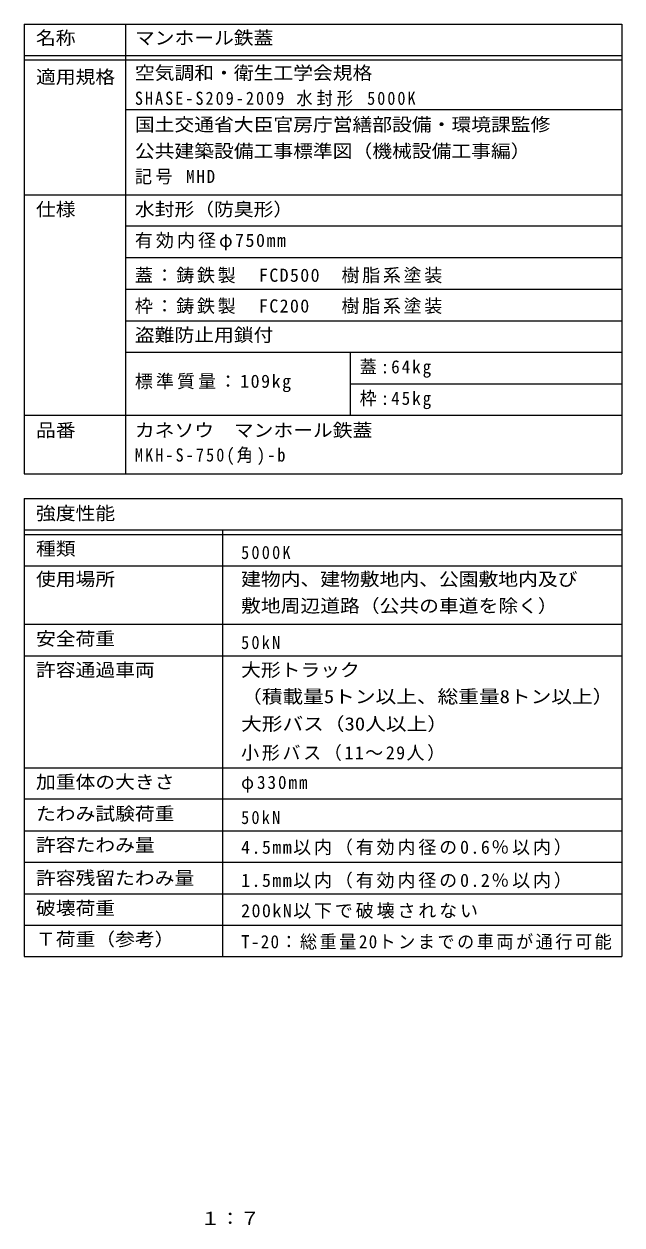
# Model space of a CAD drawing. Units: millimetres on the paper, enlarged 7 times. Extents: x -1027 to 1330, y -947 to 943.
# Drawn here: x 399 to 1330, y -927 to 943 of the extents above; entities that cross this region are included whole.
import ezdxf
from ezdxf.enums import TextEntityAlignment as Align

# ---------------------------------------------------------------- set-up
doc = ezdxf.new("R2010")
doc.units = ezdxf.units.MM
doc.header["$LTSCALE"] = 7
doc.layers.add('F-5_F-5ﾚｲﾔ', color=2, linetype='Continuous')
doc.layers.add('F-F_F-Fﾚｲﾔ', color=3, linetype='Continuous', lineweight=9)
doc.styles.add('ＭＳ ゴシック', font='')
doc.styles.get('ＭＳ ゴシック').set_extended_font_data('MS Gothic')

msp = doc.modelspace()

# ---------------------------------------------------------------- linework, layer by layer
at = {"layer": 'F-F_F-Fﾚｲﾔ', "color": 7}
for p, q in [((398.665, 942.985), (1329.692, 942.985)), ((398.665, 942.985), (398.665, 242.647)), ((556.481, 942.985), (556.481, 242.647)), ((1329.692, 942.985), (1329.692, 242.647)), ((398.665, 893.985), (1329.692, 893.985)), ((398.665, 886.985), (1329.692, 886.985)), ((556.481, 809.984), (1329.692, 809.984)), ((398.665, 676.984), (1329.692, 676.984)), ((1329.692, 627.984), (556.481, 627.984)), ((1329.692, 578.984), (556.481, 578.984)), ((556.481, 529.985), (1329.692, 529.985)), ((556.481, 480.985), (1329.692, 480.985)), ((556.481, 431.984), (1329.692, 431.984)), ((906.481, 431.984), (906.481, 333.984)), ((906.481, 382.984), (1329.692, 382.984)), ((398.665, 333.984), (1329.692, 333.984)), ((398.665, 242.647), (1329.692, 242.647)), ((398.665, 204.399), (1329.692, 204.399)), ((1329.692, 204.399), (1329.692, -509.091)), ((398.665, 155.399), (1329.692, 155.399)), ((707.753, 155.399), (707.753, -509.091)), ((398.665, 148.399), (1329.692, 148.399)), ((398.665, 99.399), (1329.692, 99.399)), ((398.665, 8.399), (1329.692, 8.399)), ((398.665, -40.601), (1329.692, -40.601)), ((398.665, -215.091), (1329.692, -215.091)), ((1329.692, -264.092), (398.665, -264.092)), ((398.665, -313.091), (1329.692, -313.091)), ((398.665, -362.091), (1329.692, -362.091)), ((398.665, -411.091), (1329.692, -411.091)), ((398.665, -460.091), (1329.692, -460.091))]:
    msp.add_line(p, q, dxfattribs=at)
msp.add_lwpolyline([(398.665, 204.399), (398.665, -509.091), (1329.692, -509.091)], dxfattribs=at)

# ---------------------------------------------------------------- texts
at = {"layer": 'F-5_F-5ﾚｲﾔ', "style": 'ＭＳ ゴシック', "width": 1.1}
msp.add_text('１：７', height=20.53, dxfattribs=at).set_placement((673.4, -933.1), align=Align.BOTTOM_LEFT)
at = {"layer": 'F-F_F-Fﾚｲﾔ', "style": 'ＭＳ ゴシック'}
for s, width, p in [('名称', 1.1, (417.297, 904.994)), ('マンホール鉄蓋', 1.1, (571.295, 904.994)), ('空気調和・衛生工学会規格', 1.1, (571.295, 850.481)), ('適用規格', 1.1, (417.297, 844.14)), ('国土交通省大臣官房庁営繕部設備・環境課監修', 1.1, (571.295, 770.119)), ('公共建築設備工事標準図（機械設備工事編）', 1.1, (571.295, 728.81)), ('仕様', 1.1, (417.297, 638.114)), ('水封形（防臭形）', 1.1, (571.295, 638.114)), ('盗難防止用鎖付', 1.1, (571.295, 442.439)), ('品番', 1.1, (417.297, 294.103)), ('カネソウ\u3000マンホール鉄蓋', 1.1, (571.295, 294.103)), ('強度性能', 1.1, (417.297, 164.771)), ('種類', 1.1, (417.297, 109.635)), ('使用場所', 1.1, (417.297, 62.222)), ('建物内、建物敷地内、公園敷地内及び', 1.1, (736.688, 62.222)), ('敷地周辺道路（公共の車道を除く）', 1.1, (736.688, 20.732)), ('安全荷重', 1.1, (417.297, -30.5)), ('許容通過車両', 1.1, (417.297, -79.121)), ('大形トラック', 1.1, (736.688, -79.121)), ('（積載量5トン以上、総重量8トン以上）', 1.15, (736.688, -120.611)), ('大形バス（30人以上）', 1.15, (736.688, -163.12)), ('加重体の大きさ', 1.1, (417.297, -253.611)), ('たわみ試験荷重', 1.1, (417.297, -302.99)), ('許容たわみ量', 1.1, (417.297, -351.61)), ('許容残留たわみ量', 1.1, (417.297, -403.186)), ('破壊荷重', 1.1, (417.297, -450.091)), ('Ｔ荷重（参考）', 1.1, (417.297, -498.436))]:
    msp.add_text(s, height=20.53, dxfattribs=dict(at, width=width)).set_placement(p, align=Align.BOTTOM_LEFT)
at = {"layer": 'F-F_F-Fﾚｲﾔ', "char_height": 20.53, "attachment_point": 7, "style": 'ＭＳ ゴシック'}
for s, insert in [('\\T1.25;\\W0.9;SHASE-S209-2009\\~水封形\\~5000K', (571.295, 814.749)), ('\\T1.2;\\W0.95;記号\\~MHD', (571.295, 693.118)), ('\\T1.17;有効内径φ750mm', (571.295, 590.364)), ('\\T1.15;蓋：鋳鉄製\u3000FCD500\u3000樹脂系塗装', (571.295, 539.272)), ('\\T1.15;枠：鋳鉄製\u3000FC200\\~\u3000樹脂系塗装', (571.295, 491.44)), ('\\T1.23;\\W0.95;蓋:64kg', (921.295, 392.271)), ('\\T1.17;標準質量：109kg', (571.295, 369.772)), ('\\T1.23;\\W0.95;枠:45kg', (921.295, 343.271)), ('\\T1.26;\\W0.9;MKH-S-750(角)-b', (571.295, 256.289)), ('\\T1.28;\\W0.9;5000K', (736.688, 109.635)), ('\\T1.28;\\W0.9;50kN', (736.688, -30.5)), ('\\T1.15;小形バス（11～29人）', (736.688, -204.611)), ('\\T1.23;\\W0.95;φ330mm', (736.688, -253.611)), ('\\T1.28;\\W0.9;50kN', (736.688, -302.99)), ('\\T1.16;4.5mm以内（有効内径の0.6％以内）', (736.688, -351.61)), ('\\T1.16;1.5mm以内（有効内径の0.2％以内）', (736.688, -403.186)), ('\\T1.16;200kN以下で破壊されない', (736.688, -450.091)), ('\\T1.15;\\W0.95;T-20：総重量20トンまでの車両が通行可能', (736.688, -498.436))]:
    msp.add_mtext(s, dxfattribs=dict(at, insert=insert))

doc.saveas('drawing.dxf')
